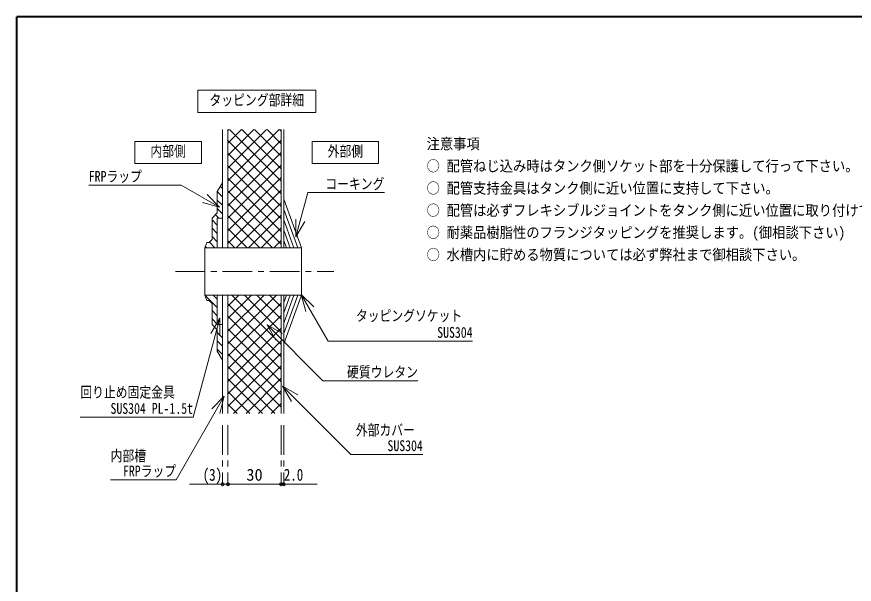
# Model space of a CAD drawing. Units: millimetres at full size, sheet at 1:15; details may follow other scales. Extents: x -3044 to 3031, y -2085 to 2130.
# Drawn here: x -3044 to -918, y 690 to 2130 of the extents above; entities that cross this region are included whole.
import ezdxf
from ezdxf.enums import TextEntityAlignment as Align

# ---------------------------------------------------------------- set-up
doc = ezdxf.new("R2010")
doc.units = ezdxf.units.MM
doc.header["$LTSCALE"] = 15
doc.header["$PDMODE"] = 32
doc.header["$PDSIZE"] = 7.5
doc.linetypes.add('CHAIN1', pattern=[8, 5, -1, 1, -1])
doc.layers.add('0-0', color=7, linetype='Continuous', lineweight=18)
doc.styles.add('ＭＳ ゴシック', font='')
doc.styles.get('ＭＳ ゴシック').set_extended_font_data('MS Gothic')

msp = doc.modelspace()

# ---------------------------------------------------------------- linework, layer by layer
at = {"layer": '0-0', "color": 1, "lineweight": 40}
for p in [(-3044, -2084.96), (3031, 2130.04)]:
    msp.add_line(p, (-3044, 2130.04), dxfattribs=at)
at = {"layer": '0-0'}
for p, q in [((-2521.25, 1843.79), (-2521.25, 1543.79)), ((-2507.75, 1843.79), (-2507.75, 1543.79)), ((-2372.75, 1843.79), (-2372.75, 1543.79)), ((-2366, 1843.79), (-2366, 1543.79)), ((-2626.13, 1703.05), (-2861.13, 1703.05)), ((-2529.03, 1646.99), (-2626.13, 1703.05)), ((-2521.25, 1708.79), (-2534.75, 1686.29)), ((-2534.75, 1686.29), (-2534.75, 1632.29)), ((-2335.04, 1571.76), (-2304.93, 1684.13)), ((-2304.93, 1684.13), (-2110.57, 1684.13)), ((-2529.03, 1646.99), (-2572.5, 1658.64)), ((-2529.03, 1646.99), (-2560.85, 1678.81)), ((-2321, 1543.79), (-2366, 1667.43)), ((-2330.58, 1543.79), (-2366, 1641.12)), ((-2534.75, 1632.29), (-2548.25, 1618.79)), ((-2548.25, 1618.79), (-2548.25, 1564.79)), ((-2534.75, 1618.79), (-2521.25, 1618.79)), ((-2534.75, 1618.79), (-2534.75, 1543.79)), ((-2335.04, 1571.76), (-2335.04, 1616.76)), ((-2340.15, 1543.79), (-2366, 1614.8)), ((-2335.04, 1571.76), (-2312.54, 1610.73)), ((-2349.73, 1543.79), (-2366, 1588.49)), ((-2561.75, 1557.29), (-2566.25, 1543.79)), ((-2561.75, 1557.29), (-2555.75, 1557.29)), ((-2555.75, 1557.29), (-2548.25, 1564.79)), ((-2359.31, 1543.79), (-2366, 1562.17)), ((-2566.25, 1543.79), (-2566.25, 1423.79)), ((-2566.25, 1543.79), (-2321, 1543.79)), ((-2321, 1543.79), (-2321, 1423.79)), ((-2321.85, 1425.46), (-2310.2, 1381.99)), ((-2321.85, 1425.46), (-2290.03, 1393.64)), ((-2321.85, 1425.46), (-2253.56, 1307.19)), ((-2561.75, 1410.29), (-2566.25, 1423.79)), ((-2566.25, 1423.79), (-2321, 1423.79)), ((-2561.75, 1410.29), (-2555.75, 1410.29)), ((-2555.75, 1410.29), (-2548.25, 1402.79)), ((-2521.25, 1423.79), (-2521.25, 1123.79)), ((-2507.75, 1423.79), (-2507.75, 1123.79)), ((-2372.75, 1423.79), (-2372.75, 1123.79)), ((-2366, 1423.79), (-2366, 1123.79)), ((-2321, 1423.79), (-2366, 1300.16)), ((-2330.58, 1423.79), (-2366, 1326.47)), ((-2340.15, 1423.79), (-2366, 1352.79)), ((-2349.73, 1423.79), (-2366, 1379.1)), ((-2359.31, 1423.79), (-2366, 1405.41)), ((-2548.25, 1348.79), (-2548.25, 1402.79)), ((-2528.77, 1365.07), (-2595.96, 1114.32)), ((-2528.77, 1365.07), (-2551.27, 1326.1)), ((-2528.77, 1365.07), (-2528.77, 1320.07)), ((-2534.75, 1335.29), (-2548.25, 1348.79)), ((-2408.59, 1348.49), (-2369.62, 1325.99)), ((-2408.59, 1348.49), (-2386.09, 1309.52)), ((-2408.59, 1348.49), (-2266.73, 1206.63)), ((-2534.75, 1281.29), (-2534.75, 1335.29)), ((-1886.42, 1307.19), (-2253.56, 1307.19)), ((-2521.25, 1258.79), (-2534.75, 1281.29)), ((-2368.99, 1193.15), (-2330.02, 1170.65)), ((-2368.99, 1193.15), (-2346.49, 1154.17)), ((-2368.99, 1193.15), (-2195.62, 1019.77)), ((-2266.73, 1206.63), (-2025.35, 1206.63)), ((-2517.06, 1166.95), (-2639.23, 955.34)), ((-2517.06, 1166.95), (-2548.88, 1135.13)), ((-2517.06, 1166.95), (-2528.71, 1123.49)), ((-2595.4, 1114.32), (-2882.64, 1114.32)), ((-2012.68, 1019.77), (-2195.62, 1019.77)), ((-2639.23, 955.34), (-2805.67, 955.34))]:
    msp.add_line(p, q, dxfattribs=at)
at = {"layer": '0-0', "color": 4, "lineweight": 9}
for p, q in [((-2507.75, 1714.06), (-2378.01, 1843.79)), ((-2507.75, 1745.88), (-2409.83, 1843.79)), ((-2507.75, 1777.7), (-2441.65, 1843.79)), ((-2507.75, 1809.52), (-2473.47, 1843.79)), ((-2507.75, 1841.34), (-2505.29, 1843.79)), ((-2504.03, 1843.79), (-2372.75, 1712.51)), ((-2472.21, 1843.79), (-2372.75, 1744.33)), ((-2440.39, 1843.79), (-2372.75, 1776.15)), ((-2408.57, 1843.79), (-2372.75, 1807.97)), ((-2376.75, 1843.79), (-2372.75, 1839.79)), ((-2507.75, 1682.24), (-2372.75, 1817.24)), ((-2507.75, 1815.69), (-2372.75, 1680.69)), ((-2507.75, 1650.42), (-2372.75, 1785.42)), ((-2507.75, 1783.87), (-2372.75, 1648.87)), ((-2507.75, 1618.6), (-2372.75, 1753.6)), ((-2507.75, 1752.05), (-2372.75, 1617.05)), ((-2507.75, 1586.78), (-2372.75, 1721.78)), ((-2507.75, 1720.23), (-2372.75, 1585.23)), ((-2534.75, 1686.29), (-2521.25, 1672.79)), ((-2526.79, 1699.55), (-2521.25, 1694.01)), ((-2507.75, 1554.96), (-2372.75, 1689.96)), ((-2507.75, 1688.41), (-2372.75, 1553.41)), ((-2534.75, 1665.08), (-2521.25, 1651.58)), ((-2534.75, 1643.87), (-2521.25, 1630.37)), ((-2507.75, 1656.59), (-2394.95, 1543.79)), ((-2487.09, 1543.79), (-2372.75, 1658.14)), ((-2539.57, 1627.47), (-2530.89, 1618.79)), ((-2507.75, 1624.77), (-2426.77, 1543.79)), ((-2455.27, 1543.79), (-2372.75, 1626.32)), ((-2548.25, 1614.94), (-2534.75, 1601.44)), ((-2548.25, 1593.73), (-2534.75, 1580.23)), ((-2507.75, 1592.95), (-2458.59, 1543.79)), ((-2423.45, 1543.79), (-2372.75, 1594.5)), ((-2554.99, 1558.05), (-2540.74, 1543.79)), ((-2548.25, 1572.51), (-2534.75, 1559.01)), ((-2507.75, 1561.13), (-2490.41, 1543.79)), ((-2391.63, 1543.79), (-2372.75, 1562.68)), ((-2565.17, 1547.01), (-2561.95, 1543.79)), ((-2566.25, 1423.79), (-2534.75, 1392.29)), ((-2545.03, 1423.79), (-2534.75, 1413.51)), ((-2507.75, 1300.4), (-2384.35, 1423.79)), ((-2507.75, 1332.22), (-2416.17, 1423.79)), ((-2507.75, 1364.04), (-2447.99, 1423.79)), ((-2507.75, 1395.86), (-2479.81, 1423.79)), ((-2507.75, 1268.58), (-2372.75, 1403.58)), ((-2497.69, 1423.79), (-2372.75, 1298.85)), ((-2465.87, 1423.79), (-2372.75, 1330.67)), ((-2434.05, 1423.79), (-2372.75, 1362.49)), ((-2402.23, 1423.79), (-2372.75, 1394.31)), ((-2548.25, 1384.58), (-2534.75, 1371.08)), ((-2507.75, 1402.03), (-2372.75, 1267.03)), ((-2548.25, 1363.37), (-2534.75, 1349.87)), ((-2507.75, 1236.76), (-2372.75, 1371.76)), ((-2507.75, 1370.21), (-2372.75, 1235.21)), ((-2507.75, 1204.94), (-2372.75, 1339.94)), ((-2534.75, 1328.65), (-2521.25, 1315.15)), ((-2507.75, 1338.39), (-2372.75, 1203.39)), ((-2534.75, 1307.44), (-2521.25, 1293.94)), ((-2507.75, 1173.12), (-2372.75, 1308.12)), ((-2507.75, 1306.57), (-2372.75, 1171.57)), ((-2534.75, 1286.23), (-2521.25, 1272.73)), ((-2507.75, 1141.3), (-2372.75, 1276.3)), ((-2507.75, 1274.75), (-2372.75, 1139.75)), ((-2507.75, 1242.93), (-2388.61, 1123.79)), ((-2493.44, 1123.79), (-2372.75, 1244.48)), ((-2461.62, 1123.79), (-2372.75, 1212.66)), ((-2507.75, 1211.11), (-2420.43, 1123.79)), ((-2507.75, 1179.29), (-2452.25, 1123.79)), ((-2429.8, 1123.79), (-2372.75, 1180.84)), ((-2397.98, 1123.79), (-2372.75, 1149.02)), ((-2507.75, 1147.47), (-2484.07, 1123.79)), ((-2605.62, 943.79), (-2507.75, 943.79)), ((-2507.75, 943.79), (-2372.75, 943.79)), ((-2372.75, 943.79), (-2281.62, 943.79))]:
    msp.add_line(p, q, dxfattribs=at)
at = {"layer": '0-0', "color": 3}
for p, q in [((-2575.25, 1813.79), (-2744, 1813.79)), ((-2575.25, 1757.54), (-2575.25, 1813.79)), ((-2125.25, 1813.79), (-2294, 1813.79)), ((-2294, 1757.54), (-2294, 1813.79)), ((-2125.25, 1757.54), (-2125.25, 1813.79)), ((-2125.25, 1757.54), (-2294, 1757.54))]:
    msp.add_line(p, q, dxfattribs=at)
at = {"layer": '0-0', "color": 4, "linetype": 'CHAIN1', "lineweight": 9}
for p, q in [((-2641.25, 1483.79), (-2239.25, 1483.79)), ((-2521.25, 1093.79), (-2521.25, 943.79)), ((-2507.75, 1093.79), (-2507.75, 943.79)), ((-2372.75, 1093.79), (-2372.75, 943.79)), ((-2366, 1093.79), (-2366, 943.79))]:
    msp.add_line(p, q, dxfattribs=at)
at = {"layer": '0-0', "color": 3}
msp.add_lwpolyline([(-2584.62, 1943.79), (-2284.62, 1943.79), (-2284.62, 1887.54), (-2584.62, 1887.54)], close=True, dxfattribs=at)
msp.add_lwpolyline([(-2575.25, 1757.54), (-2744, 1757.54), (-2744, 1813.79)], dxfattribs=at)
at = {"layer": '0-0'}
msp.add_lwpolyline([(-2534.75, 1423.79), (-2534.75, 1348.79), (-2521.25, 1348.79)], dxfattribs=at)
at = {"layer": '0-0', "color": 1}
for p in [(-2521.25, 943.79), (-2507.75, 943.79), (-2372.75, 943.79), (-2366, 943.79)]:
    msp.add_point(p, dxfattribs=at)

# ---------------------------------------------------------------- texts
at = {"layer": '0-0', "style": 'ＭＳ ゴシック'}
for s, height, width, p in [('タッピング部詳細', 27.49, 0.8, (-2554.62, 1896.92)), ('注意事項', 27.49, 0.9, (-2003.37, 1785.67)), ('内部側', 27.49, 0.8, (-2704.62, 1766.92)), ('外部側', 27.49, 0.8, (-2254.62, 1766.92)), ('○ 配管ねじ込み時はタンク側ソケット部を十分保護して行って下さい。', 27.49, 0.9, (-2003.37, 1729.42)), ('FRPラップ', 27.49, 0.8, (-2861.13, 1703.05)), ('コーキング', 27.49, 0.8, (-2260.57, 1684.13)), ('○ 配管支持金具はタンク側に近い位置に支持して下さい。', 27.49, 0.9, (-2003.37, 1673.17)), ('○ 配管は必ずフレキシブルジョイントをタンク側に近い位置に取り付けて下さい。', 27.49, 0.9, (-2003.37, 1616.92)), ('○ 耐薬品樹脂性のフランジタッピングを推奨します。(御相談下さい)', 27.49, 0.9, (-2003.37, 1560.67)), ('○ 水槽内に貯める物質については必ず弊社まで御相談下さい。', 27.49, 0.9, (-2003.37, 1504.42)), ('タッピングソケット', 27.49, 0.8, (-2182.82, 1349.52)), ('SUS304', 27.49, 0.8, (-1976.42, 1307.19)), ('硬質ウレタン', 27.49, 0.8, (-2205.35, 1206.63)), ('回り止め固定金具', 27.49, 0.8, (-2882.64, 1155.47)), ('SUS304 PL-1.5t', 27.49, 0.8, (-2805.96, 1114.32)), ('外部カバー', 27.49, 0.8, (-2183.02, 1059.6)), ('SUS304', 27.49, 0.8, (-2102.68, 1019.77)), ('内部槽', 27.49, 0.8, (-2805.67, 994.1)), ('FRPラップ', 27.49, 0.8, (-2774.23, 955.34)), ('(3)', 30.24, 0.8, (-2571.87, 943.79)), ('2.0', 30.24, 0.8, (-2366, 943.79))]:
    msp.add_text(s, height=height, dxfattribs=dict(at, width=width)).set_placement(p, align=Align.BOTTOM_LEFT)
msp.add_text('30', height=30.24, dxfattribs=at).set_placement((-2460.87, 943.79), align=Align.BOTTOM_LEFT)

doc.saveas('drawing.dxf')
